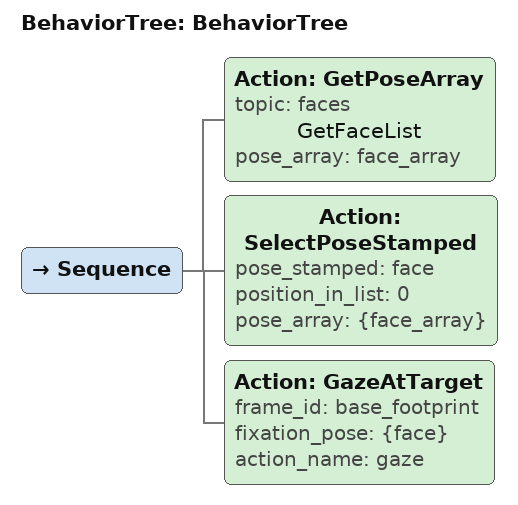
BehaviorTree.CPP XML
<root main_tree_to_execute="BehaviorTree">
    <BehaviorTree ID="BehaviorTree">
        <Sequence>
            <Action topic="faces" ID="GetPoseArray" name="GetFaceList" pose_array="face_array"/>
            <Action pose_stamped="face" position_in_list="0" ID="SelectPoseStamped" pose_array="{face_array}"/>
            <Action frame_id="base_footprint" fixation_pose="{face}" action_name="gaze" ID="GazeAtTarget"/>
        </Sequence>
    </BehaviorTree>
</root>
